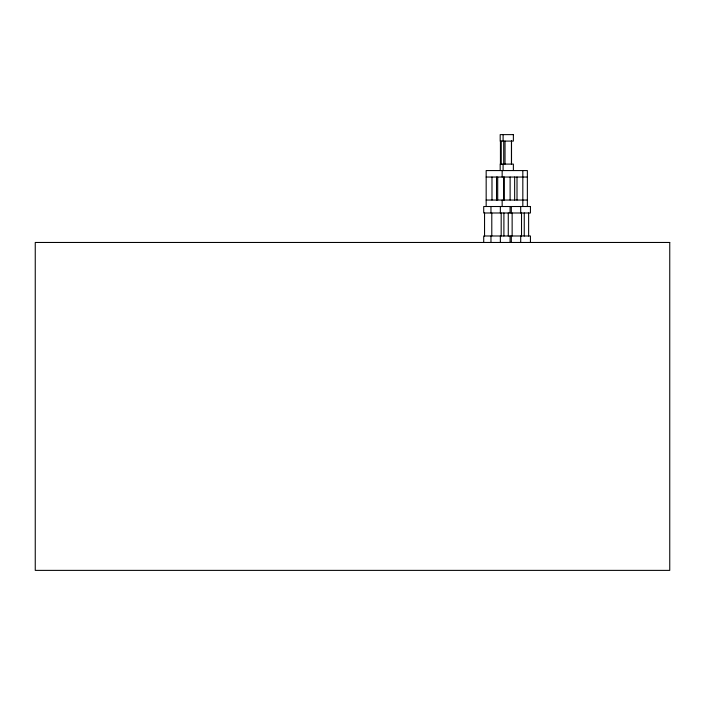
<?xml version="1.0" encoding="UTF-8"?>
<svg xmlns="http://www.w3.org/2000/svg" width="705" height="705" viewBox="0 0 705 705"><rect width="100%" height="100%" fill="white"/><g stroke="black" fill="none" stroke-linecap="round" stroke-linejoin="round"><path stroke-width="1.06" d="M486.168 177.043L527.366 177.043M486.168 200.044L527.366 200.044M530.433 242.467L530.433 235.99L483.718 235.99L483.718 242.467M528.627 212.989L528.627 235.99M527.366 206.512L527.366 170.566L486.168 170.566L486.168 206.512M524.264 212.989L524.247 235.99M522.828 170.566L522.828 206.512M521.524 212.989L521.524 235.99M520.704 206.512L520.704 212.989M520.704 235.99L520.704 242.467M517.012 177.043L517.012 200.044M514.65 177.043L514.65 200.044M513.372 170.566L513.372 164.098L500.189 164.098L500.189 170.566M512.138 212.989L512.138 235.99M511.522 141.088L511.522 164.098M511.442 141.088L511.442 164.098M511.319 206.512L511.319 212.989M511.319 235.99L511.319 242.467M510.12 177.043L510.12 200.044M510.076 206.512L510.076 212.989M510.076 235.99L510.076 242.467M508.27 212.989L508.27 235.99M505.027 141.088L505.027 164.098M504.304 177.043L504.304 200.044M503.908 212.989L503.89 235.99M503.714 141.088L503.714 164.098M503.529 177.043L503.529 200.044M503.097 134.62L503.097 141.088M503.097 164.098L503.097 170.566M502.154 170.566L502.154 177.043M502.154 200.044L502.154 206.512M501.255 141.088L501.255 164.098M501.176 212.989L501.176 235.99M500.435 141.088L500.435 164.098M500.356 206.512L500.356 212.989M500.356 235.99L500.356 242.467M497.704 177.043L497.704 200.044M496.523 177.043L496.523 200.044M491.984 177.043L491.984 200.044M491.79 212.989L491.79 235.99M490.971 206.512L490.971 212.989M490.971 235.99L490.971 242.467M484.547 212.989L484.547 235.99M513.372 134.62L500.189 134.62L500.189 141.088L513.372 141.088L513.372 134.62M530.433 206.512L483.718 206.512L483.718 212.989L530.433 212.989L530.433 206.512M669.75 242.467L35.25 242.467L35.25 570.38L669.75 570.38L669.75 242.467"/></g></svg>
